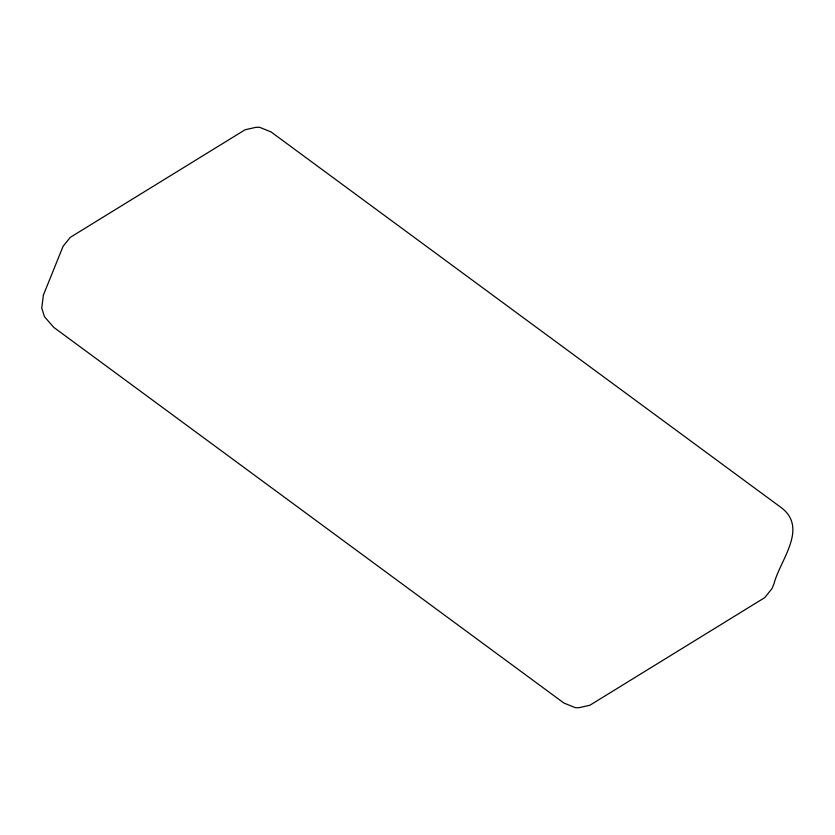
<?xml version="1.0" encoding="UTF-8"?>
<svg xmlns="http://www.w3.org/2000/svg" width="835" height="835" viewBox="0 0 835 835"><rect width="100%" height="100%" fill="white"/><g stroke="black" fill="none" stroke-linecap="round" stroke-linejoin="round"><path stroke-width="1.25" d="M43.378 295.131L41.75 308.125L44.505 316.747L53.67 327.299L563.917 703.049L575.44 707.725L579.114 707.673L589.907 705.231L764.745 597.63L771.916 588.717L774.003 583.696C780.047 560.17 808.447 528.252 781.33 507.701L271.083 131.951L259.56 127.275L255.886 127.327L245.093 129.769L70.255 237.37L63.084 246.283L43.378 295.131"/></g></svg>
